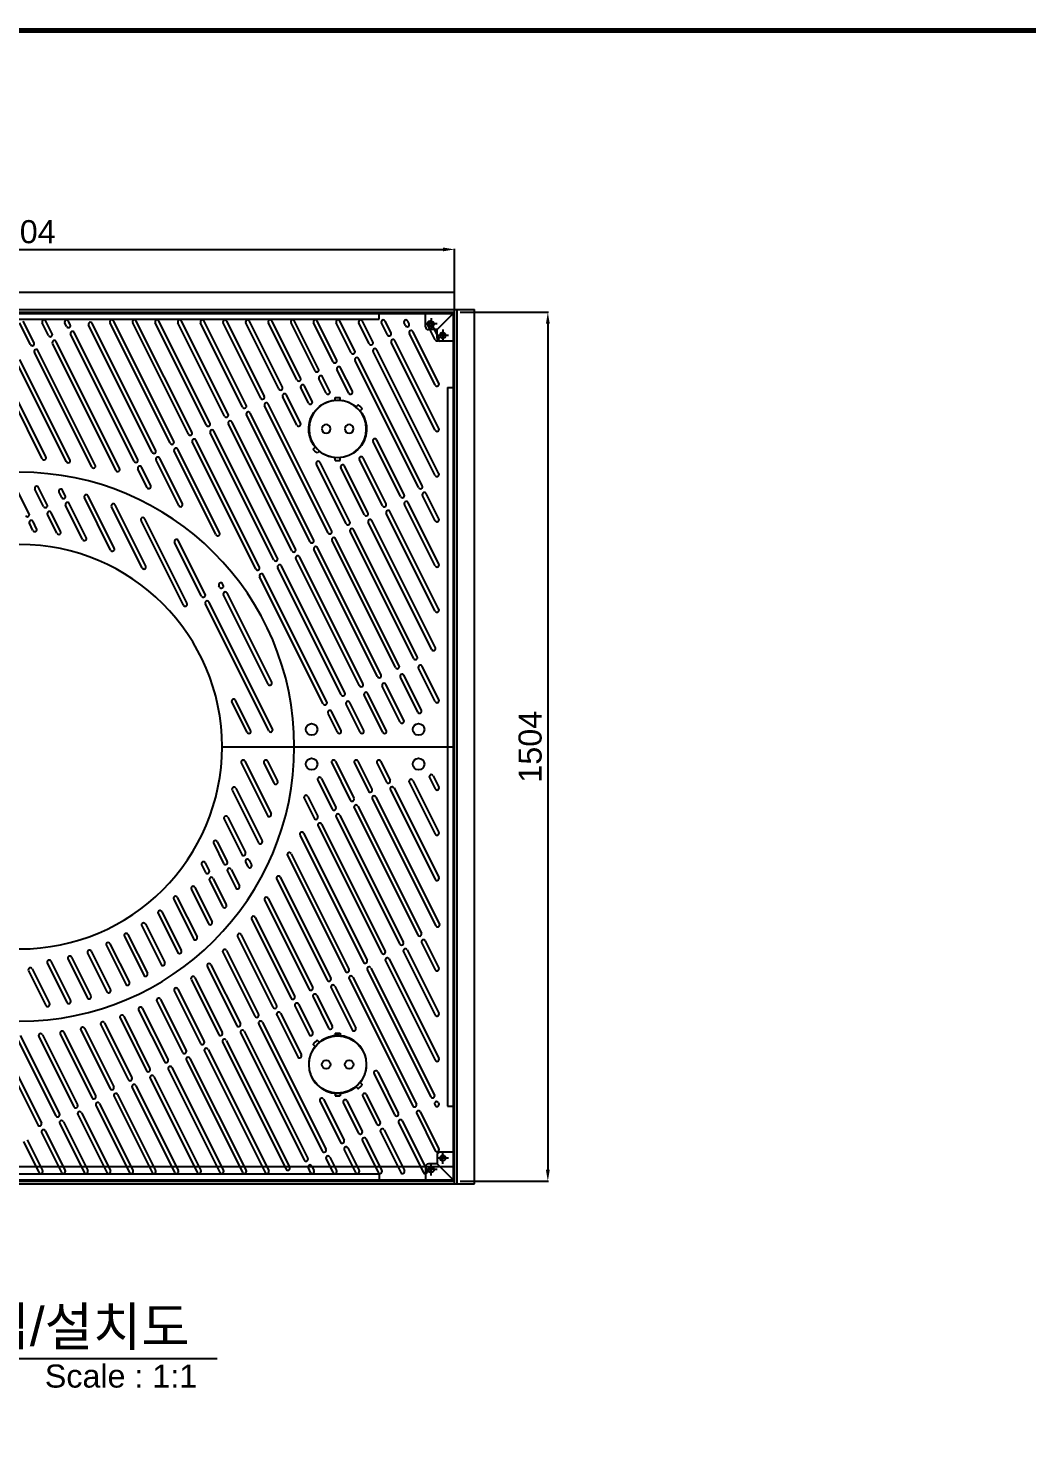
# Model space of a CAD drawing. Header units: millimetres. Extents: x 19555 to 26787, y -43327 to -38213.
# Drawn here: x 21201 to 22929, y -40806 to -38381 of the extents above; entities that cross this region are included whole.
import ezdxf
from ezdxf.enums import TextEntityAlignment as Align

# ---------------------------------------------------------------- set-up
doc = ezdxf.new("R2010")
doc.units = ezdxf.units.MM
for name, color, linetype in [('LAYOUT', 7, 'Continuous'), ('TEXT', 7, 'Continuous'), ('압연강', 40, 'Continuous')]:
    doc.layers.add(name, color=color, linetype=linetype)
doc.styles.get("Standard").update_dxf_attribs({"font": 'arial.ttf'})
doc.dimstyles.new('ISO-25', dxfattribs={"dimtxt": 40, "dimasz": 20, "dimexe": 1.25, "dimexo": 10, "dimgap": 10, "dimtad": 1, "dimdec": 0, "dimtxsty": 'Standard', "dimcen": 2.5, "dimclrd": 3, "dimclre": 3, "dimclrt": 3, "dimadec": 0, "dimazin": 0, "dimtfac": 1, "dimtdec": 0, "dimtmove": 0, "dimatfit": 3, "dimfxl": 1, "dimarcsym": 0})

# ---------------------------------------------------------------- blocks, each defined once
blk = doc.blocks.new('*D31')
at = {"color": 3, "lineweight": -2, "transparency": 16777216}
for p, q in [((20434.3, -38863), (20434.3, -38763)), ((20454.3, -38764.2), (21918.3, -38764.2)), ((21938.3, -38863), (21938.3, -38763))]:
    blk.add_line(p, q, dxfattribs=at)
at = {"color": 3, "transparency": 16777216}
for points in [[(20454.3, -38760.9), (20454.3, -38767.6), (20434.3, -38764.2)], [(21918.3, -38760.9), (21918.3, -38767.6), (21938.3, -38764.2)]]:
    blk.add_solid(points, dxfattribs=at)
at = {"layer": 'Defpoints', "color": 0, "transparency": 16777216}
for p in [(21938.3, -38764.2), (20434.3, -38873), (21938.3, -38873)]:
    blk.add_point(p, dxfattribs=at)
at = {"color": 3, "transparency": 16777216, "insert": (21186.3, -38733.8), "char_height": 40, "attachment_point": 5}
blk.add_mtext('1504', dxfattribs=at)
blk = doc.blocks.new('*D32')
at = {"color": 3, "lineweight": -2, "transparency": 16777216}
for p, q in [((21948.3, -38873), (22101.2, -38873)), ((22099.9, -38893), (22099.9, -40357)), ((21948.3, -40377), (22101.2, -40377))]:
    blk.add_line(p, q, dxfattribs=at)
at = {"color": 3, "transparency": 16777216}
for points in [[(22096.6, -38893), (22103.3, -38893), (22099.9, -38873)], [(22096.6, -40357), (22103.3, -40357), (22099.9, -40377)]]:
    blk.add_solid(points, dxfattribs=at)
at = {"layer": 'Defpoints', "color": 0, "transparency": 16777216}
for p in [(21938.3, -38873), (21938.3, -40377), (22099.9, -40377)]:
    blk.add_point(p, dxfattribs=at)
at = {"color": 3, "transparency": 16777216, "insert": (22069.5, -39625), "char_height": 40, "attachment_point": 5, "rotation": 90}
blk.add_mtext('1504', dxfattribs=at)
blk = doc.blocks.new('A$C2E731E15')
at = {"color": 1}
for p, q in [((-10, 0), (10, 0)), ((0, -10), (0, 10))]:
    blk.add_line(p, q, dxfattribs=at)
blk.add_circle((0, 0), 4.5)
at = {"color": 4}
blk.add_arc((0, 0), 5, 270, 180, dxfattribs=at)
blk = doc.blocks.new('AG1515')
for p, q in [((17231.1, -41542.2), (18731.1, -41542.2)), ((18731.1, -41542.2), (18731.1, -42292.2)), ((18331.1, -42292.2), (18731.1, -42292.2)), ((18731.1, -42292.2), (18731.1, -43042.2)), ((18731.1, -43042.2), (17231.1, -43042.2))]:
    blk.add_line(p, q)
for points in [[(18495.5, -41784.1, -0.045549), (18488.5, -41777), (18492.1, -41773.5, -0.904534), (18563.1, -41703.8), (18566.7, -41700.3, -0.045549), (18573.7, -41707.4), (18570.1, -41711, -0.904534), (18499.1, -41780.6)], [(18495.5, -42800.3, 0.045549), (18488.5, -42807.4), (18492.1, -42811, 0.904534), (18563.1, -42880.6), (18566.7, -42884.1, 0.045549), (18573.7, -42877), (18570.1, -42873.5, 0.904534), (18499.1, -42803.8)]]:
    blk.add_lwpolyline(points, format="xyb", close=True)
for centre in [(18486.1, -42262.2), (18671.1, -42262.2), (18486.1, -42322.2), (18671.1, -42322.2)]:
    blk.add_circle(centre, 10)
for radius, start, end in [(475, 0, 180), (350, 0, 180), (475, 180, 0), (350, 180, 0)]:
    blk.add_arc((17981.1, -42292.2), radius, start, end)
at = {"layer": '압연강'}
for p, q in [((17999.6, -41596.2), (17980.8, -41558.6)), ((18005.9, -41593.1), (17987.1, -41555.5)), ((18030.9, -41580.6), (18019.9, -41558.6)), ((18037.2, -41577.4), (18026.2, -41555.5)), ((18062.2, -41564.9), (18059.1, -41558.6)), ((18068.5, -41561.8), (18065.3, -41555.5)), ((18216.4, -41779.4), (18106.5, -41559.5)), ((18241.5, -41766.9), (18137.3, -41558.6)), ((18247.7, -41763.8), (18143.6, -41555.5)), ((18272.8, -41751.2), (18176.5, -41558.6)), ((18279.1, -41748.1), (18182.7, -41555.5)), ((18304.1, -41735.6), (18215.6, -41558.6)), ((18310.4, -41732.5), (18221.9, -41555.5)), ((18335.4, -41719.9), (18254.7, -41558.6)), ((18341.7, -41716.8), (18261, -41555.5)), ((18366.7, -41704.3), (18293.9, -41558.6)), ((18373, -41701.1), (18300.1, -41555.5)), ((18398, -41688.6), (18333, -41558.6)), ((18404.3, -41685.5), (18339.3, -41555.5)), ((18429.3, -41673), (18372.1, -41558.6)), ((18435.6, -41669.8), (18378.4, -41555.5)), ((18460.6, -41657.3), (18411.3, -41558.6)), ((18466.9, -41654.2), (18417.5, -41555.5)), ((18491.9, -41641.7), (18450.4, -41558.6)), ((18498.2, -41638.5), (18456.7, -41555.5)), ((18523.2, -41626), (18489.5, -41558.6)), ((18529.5, -41622.9), (18495.8, -41555.5)), ((18554.5, -41610.4), (18528.7, -41558.6)), ((18560.8, -41607.2), (18534.9, -41555.5)), ((18585.8, -41594.7), (18567.8, -41558.6)), ((18592.1, -41591.6), (18574, -41555.5)), ((18617.1, -41579.1), (18606.9, -41558.6)), ((18623.4, -41575.9), (18613.2, -41555.5)), ((18648.5, -41563.4), (18646, -41558.6)), ((18654.7, -41560.3), (18652.3, -41555.5)), ((18699.8, -41587.9), (18686.5, -41561.2)), ((18706.1, -41584.8), (18692.7, -41558)), ((18178.9, -41798.2), (18068.9, -41578.3)), ((18185.1, -41795.1), (18075.2, -41575.2)), ((18210.2, -41782.5), (18100.2, -41562.7)), ((18699.8, -41666.2), (18655.2, -41576.8)), ((18706.1, -41663.1), (18661.4, -41573.7)), ((18105.5, -41807.9), (18006.3, -41609.6)), ((18111.7, -41804.8), (18012.6, -41606.5)), ((18147.6, -41813.8), (18037.6, -41594)), ((18153.8, -41810.7), (18043.9, -41590.8)), ((18699.8, -41822.7), (18592.5, -41608.1)), ((18706.1, -41819.6), (18598.8, -41605)), ((18699.8, -41744.4), (18623.9, -41592.5)), ((18706.1, -41741.3), (18630.1, -41589.3)), ((18061.8, -41798.8), (17975, -41625.3)), ((18068, -41795.6), (17981.3, -41622.1)), ((18671.2, -41843.7), (18561.2, -41623.8)), ((18677.4, -41840.5), (18567.5, -41620.6)), ((18020.1, -41793.7), (17943.7, -41640.9)), ((18026.4, -41790.6), (17950, -41637.8)), ((18511.2, -41680.3), (18498.6, -41655.1)), ((18517.5, -41677.2), (18504.9, -41652)), ((18550.3, -41680.1), (18529.9, -41639.4)), ((18556.5, -41677), (18536.2, -41636.3)), ((18480.7, -41697.6), (18467.3, -41670.7)), ((18487, -41694.4), (18473.6, -41667.6)), ((18514.7, -41921.9), (18404.7, -41702)), ((18520.9, -41918.8), (18411, -41698.9)), ((18460.6, -41735.5), (18436, -41686.4)), ((18466.8, -41732.4), (18442.3, -41683.3)), ((18458.3, -41950.1), (18348.4, -41730.2)), ((18483.4, -41937.6), (18373.4, -41717.7)), ((18489.6, -41934.4), (18379.7, -41714.6)), ((18420.7, -41968.9), (18310.8, -41749)), ((18427, -41965.7), (18317.1, -41745.9)), ((18452, -41953.2), (18342.1, -41733.3)), ((18326.9, -41922), (18254.5, -41777.2)), ((18389.4, -41984.5), (18279.5, -41764.6)), ((18395.7, -41981.4), (18285.8, -41761.5)), ((18639.9, -41859.3), (18592.3, -41764.1)), ((18646.1, -41856.2), (18598.6, -41761)), ((18256.3, -41874.7), (18216.9, -41796)), ((18262.5, -41871.6), (18223.2, -41792.8)), ((18320.6, -41925.1), (18248.2, -41780.3)), ((18546, -41906.3), (18494.4, -41803.2)), ((18552.2, -41903.1), (18500.7, -41800)), ((18608.6, -41875), (18568.7, -41795.2)), ((18614.8, -41871.8), (18575, -41792.1)), ((18201.5, -41843.4), (18185.6, -41811.6)), ((18207.7, -41840.3), (18191.8, -41808.5)), ((18577.3, -41890.6), (18536.6, -41809.3)), ((18583.5, -41887.5), (18542.9, -41806.1)), ((17997.3, -41889), (17973.9, -41842.3)), ((18022.4, -41876.5), (18007.4, -41846.5)), ((18028.6, -41873.3), (18013.6, -41843.4)), ((18053.7, -41860.8), (18049, -41851.5)), ((18059.9, -41857.7), (18055.3, -41848.4)), ((18089.9, -41933.3), (18060.4, -41874.2)), ((18096.2, -41930.2), (18066.6, -41871.1)), ((18138.2, -41951.7), (18092.9, -41861.1)), ((18144.5, -41948.6), (18099.2, -41858)), ((18199.1, -41979.6), (18146.1, -41873.6)), ((18699.8, -41979.2), (18646.6, -41872.7)), ((18706.1, -41976.1), (18652.8, -41869.6)), ((18699.8, -41901), (18677.9, -41857.1)), ((18706.1, -41897.8), (18684.2, -41853.9)), ((18045.5, -41922.8), (18029.1, -41889.9)), ((18051.8, -41919.6), (18035.3, -41886.7)), ((18192.9, -41982.7), (18139.9, -41876.7)), ((18264.2, -42047.1), (18191, -41900.6)), ((18270.5, -42044), (18197.2, -41897.5)), ((18699.8, -42057.5), (18615.3, -41888.4)), ((18706.1, -42054.4), (18621.5, -41885.2)), ((18003.9, -41917.9), (17997.8, -41905.5)), ((18010.2, -41914.8), (18004, -41902.4)), ((18662.6, -42139.6), (18552.7, -41919.7)), ((18668.9, -42136.4), (18558.9, -41916.5)), ((18693.9, -42123.9), (18584, -41904)), ((18700.2, -42120.8), (18590.2, -41900.9)), ((18295.5, -42031.5), (18249, -41938.5)), ((18301.8, -42028.4), (18255.3, -41935.4)), ((18606.3, -42167.7), (18496.3, -41947.9)), ((18631.3, -42155.2), (18521.4, -41935.3)), ((18637.6, -42152.1), (18527.6, -41932.2)), ((18568.7, -42186.5), (18458.8, -41966.6)), ((18575, -42183.4), (18465, -41963.5)), ((18600, -42170.9), (18490.1, -41951)), ((18512.3, -42214.7), (18402.4, -41994.8)), ((18537.4, -42202.2), (18427.5, -41982.3)), ((18543.6, -42199), (18433.7, -41979.2)), ((18326.8, -42015.8), (18325.7, -42013.5)), ((18333.1, -42012.7), (18331.9, -42010.4)), ((18506.1, -42217.8), (18396.1, -41997.9)), ((18412.2, -42264.8), (18302.2, -42044.9)), ((18418.4, -42261.6), (18308.5, -42041.8)), ((18410.8, -42183.7), (18333.5, -42029.2)), ((18417, -42180.6), (18339.8, -42026.1)), ((18699.8, -42214), (18670.9, -42156.1)), ((18706.1, -42210.9), (18677.1, -42153)), ((18639.3, -42249.5), (18608.3, -42187.4)), ((18645.6, -42246.4), (18614.5, -42184.3)), ((18669.8, -42232.2), (18639.6, -42171.8)), ((18676.1, -42229.1), (18645.8, -42168.6)), ((18374.3, -42267.2), (18348, -42214.7)), ((18380.5, -42264.1), (18354.3, -42211.6)), ((18576.2, -42264.1), (18551.9, -42215.6)), ((18609, -42267.2), (18577, -42203.1)), ((18615.3, -42264.1), (18583.2, -42199.9)), ((18530.8, -42267.2), (18514.4, -42234.4)), ((18537, -42264.1), (18520.6, -42231.2)), ((18569.9, -42267.2), (18545.7, -42218.7)), ((18364.3, -42320.3), (18409.7, -42411.1)), ((18370.6, -42317.2), (18416, -42408)), ((18403.4, -42320.3), (18420.8, -42355.1)), ((18409.7, -42317.2), (18427.1, -42352)), ((18520.8, -42320.3), (18553, -42384.6)), ((18527.1, -42317.2), (18559.2, -42381.5)), ((18560, -42320.3), (18584.3, -42369)), ((18566.2, -42317.2), (18590.5, -42365.8)), ((18599.1, -42320.3), (18615.6, -42353.3)), ((18605.4, -42317.2), (18621.9, -42350.2)), ((18496.6, -42350.2), (18521.7, -42400.3)), ((18502.9, -42347.1), (18527.9, -42397.1)), ((18654.9, -42353.6), (18699.8, -42443.5)), ((18661.1, -42350.5), (18706.1, -42440.4)), ((18690, -42345.5), (18699.8, -42365.3)), ((18696.2, -42342.4), (18706.1, -42362.2)), ((18348.6, -42367.1), (18394.2, -42458.4)), ((18354.8, -42363.9), (18400.5, -42455.3)), ((18473.1, -42381.4), (18490.4, -42415.9)), ((18479.3, -42378.2), (18496.6, -42412.8)), ((18591, -42382.4), (18700.9, -42602.3)), ((18597.3, -42379.2), (18707.2, -42599.1)), ((18622.3, -42366.7), (18699.8, -42521.8)), ((18628.6, -42363.6), (18706.1, -42518.7)), ((18559.7, -42398), (18669.6, -42617.9)), ((18565.9, -42394.9), (18675.9, -42614.8)), ((18334.6, -42417.4), (18365.2, -42478.5)), ((18340.8, -42414.3), (18371.4, -42475.4)), ((18497.1, -42429.3), (18607, -42649.2)), ((18503.3, -42426.2), (18613.3, -42646.1)), ((18528.4, -42413.7), (18638.3, -42633.6)), ((18534.6, -42410.6), (18644.6, -42630.4)), ((18322.9, -42456.6), (18340.1, -42491.1)), ((18465.8, -42445), (18575.7, -42664.9)), ((18472, -42441.9), (18582, -42661.7)), ((18316.6, -42459.7), (18333.8, -42494.2)), ((18444.3, -42480.4), (18544.4, -42680.5)), ((18450.6, -42477.3), (18550.7, -42677.4)), ((18295.7, -42496.2), (18302.5, -42509.8)), ((18302, -42493.1), (18308.8, -42506.7)), ((18346.8, -42504.5), (18361.2, -42533.2)), ((18371.9, -42491.9), (18375.7, -42499.7)), ((18378.1, -42488.8), (18382, -42496.6)), ((18309.2, -42523.3), (18332.1, -42569)), ((18315.5, -42520.1), (18338.4, -42565.8)), ((18340.6, -42507.6), (18354.9, -42536.3)), ((18425.6, -42521.2), (18513.1, -42696.2)), ((18431.9, -42518), (18519.4, -42693)), ((18253.7, -42553), (18287.9, -42621.4)), ((18277.9, -42538.9), (18307.6, -42598.3)), ((18284.2, -42535.8), (18313.9, -42595.1)), ((18411, -42554.6), (18488.1, -42708.7)), ((18226.9, -42577.6), (18260.5, -42644.9)), ((18247.4, -42556.2), (18281.6, -42624.5)), ((18404.8, -42557.7), (18481.8, -42711.8)), ((18192.2, -42602.2), (18225.6, -42669)), ((18198.4, -42599), (18231.9, -42665.9)), ((18220.6, -42580.8), (18254.3, -42648.1)), ((18382.2, -42590.8), (18450.5, -42727.5)), ((18388.4, -42587.7), (18456.8, -42724.3)), ((18162.1, -42620.2), (18195.7, -42687.4)), ((18168.3, -42617.1), (18201.9, -42684.3)), ((18358, -42620.8), (18419.2, -42743.1)), ((18364.3, -42617.6), (18425.4, -42740)), ((18682.6, -42628.2), (18706.1, -42675.2)), ((18098.4, -42649.4), (18131.8, -42716.2)), ((18104.7, -42646.3), (18138.1, -42713.1)), ((18131, -42636.3), (18164.4, -42703.2)), ((18137.2, -42633.2), (18170.7, -42700)), ((18332.5, -42647.9), (18387.9, -42758.8)), ((18338.7, -42644.8), (18394.1, -42755.6)), ((18645, -42647), (18699.8, -42756.6)), ((18651.3, -42643.8), (18706.1, -42753.5)), ((18676.3, -42631.3), (18699.8, -42678.3)), ((18002.5, -42676.6), (18032.5, -42736.8)), ((18028.7, -42666.4), (18062.8, -42734.7)), ((18034.9, -42663.3), (18069.1, -42731.6)), ((18064.3, -42659.5), (18098, -42726.8)), ((18070.6, -42656.4), (18104.2, -42723.6)), ((18305.6, -42672.6), (18356.6, -42774.4)), ((18311.9, -42669.4), (18362.8, -42771.3)), ((18588.7, -42675.2), (18698.6, -42895)), ((18613.7, -42662.6), (18699.8, -42834.9)), ((18620, -42659.5), (18706.1, -42831.7)), ((17996.2, -42679.8), (18026.3, -42739.9)), ((18277.6, -42694.8), (18325.3, -42790.1)), ((18283.9, -42691.7), (18331.5, -42787)), ((18551.1, -42693.9), (18661.1, -42913.8)), ((18557.4, -42690.8), (18667.3, -42910.7)), ((18582.4, -42678.3), (18692.4, -42898.2)), ((18248.5, -42714.7), (18294, -42805.7)), ((18254.7, -42711.6), (18300.2, -42802.6)), ((18494.8, -42722.1), (18521.7, -42776)), ((18519.8, -42709.6), (18556.1, -42782.2)), ((18526.1, -42706.5), (18562.4, -42779.1)), ((18186.8, -42747.9), (18231.4, -42837)), ((18193.1, -42744.8), (18237.6, -42833.9)), ((18218.2, -42732.4), (18262.7, -42821.4)), ((18224.4, -42729.3), (18268.9, -42818.3)), ((18457.2, -42740.9), (18481.8, -42790.1)), ((18463.5, -42737.8), (18488.1, -42787)), ((18488.5, -42725.2), (18515.4, -42779.1)), ((18121.3, -42773.4), (18168.7, -42868.3)), ((18127.5, -42770.3), (18175, -42865.2)), ((18154.6, -42761.9), (18200.1, -42852.7)), ((18160.9, -42758.8), (18206.3, -42849.6)), ((18394.6, -42772.2), (18504.5, -42992.1)), ((18400.9, -42769.1), (18510.8, -42988.9)), ((18425.9, -42756.5), (18462, -42828.7)), ((18432.2, -42753.4), (18468.3, -42825.6)), ((17935.8, -42793.8), (18012.2, -42946.6)), ((17942.1, -42790.7), (18018.5, -42943.5)), ((17975.7, -42795.3), (18043.5, -42931)), ((17982, -42792.2), (18049.8, -42927.8)), ((18014.1, -42793.8), (18074.8, -42915.3)), ((18020.3, -42790.7), (18081.1, -42912.2)), ((18051.1, -42789.5), (18106.1, -42899.7)), ((18057.3, -42786.4), (18112.4, -42896.5)), ((18086.8, -42782.6), (18137.4, -42884)), ((18093, -42779.5), (18143.7, -42880.9)), ((18363.3, -42787.8), (18473.2, -43007.7)), ((18369.5, -42784.7), (18479.5, -43004.6)), ((18300.7, -42819.2), (18405.6, -43028.9)), ((18307, -42816.1), (18411.8, -43025.8)), ((18332, -42803.5), (18441.9, -43023.4)), ((18338.2, -42800.4), (18448.2, -43020.2)), ((18269.4, -42834.8), (18366.4, -43028.9)), ((18275.6, -42831.7), (18372.7, -43025.8)), ((18206.8, -42866.1), (18288.2, -43028.9)), ((18213, -42863), (18294.4, -43025.8)), ((18238.1, -42850.5), (18327.3, -43028.9)), ((18244.3, -42847.3), (18333.6, -43025.8)), ((18594.1, -42858.2), (18629.7, -42929.5)), ((18600.4, -42855), (18636, -42926.3)), ((18150.4, -42894.3), (18216.2, -43025.8)), ((18175.5, -42881.8), (18249, -43028.9)), ((18181.7, -42878.6), (18255.3, -43025.8)), ((18580.7, -42894), (18604.7, -42942)), ((18112.8, -42913.1), (18170.8, -43028.9)), ((18119.1, -42909.9), (18177, -43025.8)), ((18144.2, -42897.4), (18209.9, -43028.9)), ((18500.4, -42905.6), (18535.8, -42976.4)), ((18506.7, -42902.4), (18542.1, -42973.3)), ((18540.9, -42908.3), (18567.1, -42960.8)), ((18547.2, -42905.2), (18573.4, -42957.6)), ((18574.5, -42897.2), (18598.4, -42945.1)), ((18699.1, -42911.6), (18699.8, -42913.1)), ((18705.3, -42908.4), (18706.1, -42910)), ((18056.5, -42941.2), (18098.8, -43025.8)), ((18081.5, -42928.7), (18131.7, -43028.9)), ((18087.8, -42925.6), (18137.9, -43025.8)), ((18636.5, -42942.9), (18679.5, -43028.9)), ((18642.7, -42939.7), (18685.7, -43025.8)), ((18667.8, -42927.2), (18699.8, -42991.4)), ((18674, -42924.1), (18706.1, -42988.3)), ((18018.9, -42960), (18053.4, -43028.9)), ((18025.2, -42956.9), (18059.6, -43025.8)), ((18050.2, -42944.4), (18092.5, -43028.9)), ((18605.2, -42958.5), (18640.4, -43028.9)), ((18611.4, -42955.4), (18646.6, -43025.8)), ((17987.6, -42975.7), (18014.3, -43028.9)), ((17993.9, -42972.5), (18020.5, -43025.8)), ((18542.5, -42989.8), (18562.1, -43028.9)), ((18548.8, -42986.7), (18568.4, -43025.8)), ((18573.8, -42974.2), (18601.2, -43028.9)), ((18580.1, -42971.1), (18607.5, -43025.8)), ((18511.2, -43005.5), (18523, -43028.9)), ((18517.5, -43002.4), (18529.2, -43025.8)), ((18479.9, -43021.1), (18483.8, -43028.9)), ((18486.2, -43018), (18490.1, -43025.8))]:
    blk.add_line(p, q, dxfattribs=at)
for centre, start, end in [((18023.1, -41557), 26.5651, 206.5651), ((18062.2, -41557), 26.5651, 206.5651), ((18103.4, -41561.1), 26.5651, 206.5651), ((18140.5, -41557), 26.5651, 206.5651), ((18179.6, -41557), 26.5651, 206.5651), ((18218.7, -41557), 26.5651, 206.5651), ((18257.9, -41557), 26.5651, 206.5651), ((18297, -41557), 26.5651, 206.5651), ((18336.1, -41557), 26.5651, 206.5651), ((18375.3, -41557), 26.5651, 206.5651), ((18414.4, -41557), 26.5651, 206.5651), ((18453.5, -41557), 26.5651, 206.5651), ((18492.7, -41557), 26.5651, 206.5651), ((18531.8, -41557), 26.5651, 206.5651), ((18570.9, -41557), 26.5651, 206.5651), ((18610, -41557), 26.5651, 206.5651), ((18649.2, -41557), 26.5651, 206.5651), ((18651.6, -41561.8), 206.5651, 26.5651), ((18689.6, -41559.6), 26.5651, 206.5651), ((18034.1, -41579), 206.5651, 26.5651), ((18065.4, -41563.3), 206.5651, 26.5651), ((18072.1, -41576.8), 26.5651, 206.5651), ((18620.3, -41577.5), 206.5651, 26.5651), ((18658.3, -41575.3), 26.5651, 206.5651), ((18703, -41586.4), 206.5651, 26.5651), ((18002.8, -41594.6), 206.5651, 26.5651), ((18009.5, -41608.1), 26.5651, 206.5651), ((18040.8, -41592.4), 26.5651, 206.5651), ((18557.7, -41608.8), 206.5651, 26.5651), ((18589, -41593.1), 206.5651, 26.5651), ((18595.7, -41606.6), 26.5651, 206.5651), ((18627, -41590.9), 26.5651, 206.5651), ((18526.4, -41624.4), 206.5651, 26.5651), ((18564.4, -41622.2), 26.5651, 206.5651), ((18463.8, -41655.8), 206.5651, 26.5651), ((18495.1, -41640.1), 206.5651, 26.5651), ((18501.8, -41653.5), 26.5651, 206.5651), ((18533.1, -41637.9), 26.5651, 206.5651), ((18432.4, -41671.4), 206.5651, 26.5651), ((18439.2, -41684.8), 26.5651, 206.5651), ((18470.5, -41669.2), 26.5651, 206.5651), ((18514.4, -41678.7), 206.5651, 26.5651), ((18553.4, -41678.5), 206.5651, 26.5651), ((18703, -41664.6), 206.5651, 26.5651), ((18369.8, -41702.7), 206.5651, 26.5651), ((18401.1, -41687.1), 206.5651, 26.5651), ((18407.8, -41700.5), 26.5651, 206.5651), ((18483.9, -41696), 206.5651, 26.5651), ((18338.5, -41718.4), 206.5651, 26.5651), ((18345.2, -41731.8), 26.5651, 206.5651), ((18376.5, -41716.1), 26.5651, 206.5651), ((18275.9, -41749.7), 206.5651, 26.5651), ((18307.2, -41734), 206.5651, 26.5651), ((18313.9, -41747.4), 26.5651, 206.5651), ((18463.7, -41733.9), 206.5651, 26.5651), ((18703, -41742.9), 206.5651, 26.5651), ((18213.3, -41781), 206.5651, 26.5651), ((18244.6, -41765.3), 206.5651, 26.5651), ((18251.3, -41778.7), 26.5651, 206.5651), ((18282.6, -41763.1), 26.5651, 206.5651), ((18595.4, -41762.6), 26.5651, 206.5651), ((18023.2, -41792.2), 206.5651, 26.5651), ((18064.9, -41797.2), 206.5651, 26.5651), ((18182, -41796.6), 206.5651, 26.5651), ((18220, -41794.4), 26.5651, 206.5651), ((18497.5, -41801.6), 26.5651, 206.5651), ((18571.8, -41793.7), 26.5651, 206.5651), ((18108.6, -41806.4), 206.5651, 26.5651), ((18150.7, -41812.3), 206.5651, 26.5651), ((18188.7, -41810), 26.5651, 206.5651), ((18539.7, -41807.7), 26.5651, 206.5651), ((18703, -41821.1), 206.5651, 26.5651), ((18010.5, -41844.9), 26.5651, 206.5651), ((18052.1, -41849.9), 26.5651, 206.5651), ((18204.6, -41841.8), 206.5651, 26.5651), ((18674.3, -41842.1), 206.5651, 26.5651), ((18681, -41855.5), 26.5651, 206.5651), ((18025.5, -41874.9), 206.5651, 26.5651), ((18056.8, -41859.2), 206.5651, 26.5651), ((18063.5, -41872.7), 26.5651, 206.5651), ((18096.1, -41859.5), 26.5651, 206.5651), ((18143, -41875.1), 26.5651, 206.5651), ((18259.4, -41873.2), 206.5651, 26.5651), ((18611.7, -41873.4), 206.5651, 26.5651), ((18643, -41857.7), 206.5651, 26.5651), ((18649.7, -41871.2), 26.5651, 206.5651), ((17994.2, -41890.5), 206.5651, 26.5651), ((18000.9, -41904), 26.5651, 206.5651), ((18032.2, -41888.3), 26.5651, 206.5651), ((18194.1, -41899.1), 26.5651, 206.5651), ((18580.4, -41889), 206.5651, 26.5651), ((18587.1, -41902.5), 26.5651, 206.5651), ((18618.4, -41886.8), 26.5651, 206.5651), ((18703, -41899.4), 206.5651, 26.5651), ((18007.1, -41916.3), 206.5651, 26.5651), ((18048.6, -41921.2), 206.5651, 26.5651), ((18323.7, -41923.6), 206.5651, 26.5651), ((18517.8, -41920.4), 206.5651, 26.5651), ((18549.1, -41904.7), 206.5651, 26.5651), ((18555.8, -41918.1), 26.5651, 206.5651), ((18093.1, -41931.8), 206.5651, 26.5651), ((18141.4, -41950.2), 206.5651, 26.5651), ((18252.2, -41937), 26.5651, 206.5651), ((18486.5, -41936), 206.5651, 26.5651), ((18493.2, -41949.4), 26.5651, 206.5651), ((18524.5, -41933.8), 26.5651, 206.5651), ((18423.9, -41967.3), 206.5651, 26.5651), ((18455.2, -41951.7), 206.5651, 26.5651), ((18461.9, -41965.1), 26.5651, 206.5651), ((18196, -41981.2), 206.5651, 26.5651), ((18392.6, -41983), 206.5651, 26.5651), ((18399.3, -41996.4), 26.5651, 206.5651), ((18430.6, -41980.7), 26.5651, 206.5651), ((18703, -41977.7), 206.5651, 26.5651), ((18328.8, -42012), 26.5651, 206.5651), ((18330, -42014.3), 206.5651, 26.5651), ((18267.3, -42045.6), 206.5651, 26.5651), ((18298.7, -42029.9), 206.5651, 26.5651), ((18305.4, -42043.3), 26.5651, 206.5651), ((18336.7, -42027.7), 26.5651, 206.5651), ((18703, -42055.9), 206.5651, 26.5651), ((18665.7, -42138), 206.5651, 26.5651), ((18697, -42122.3), 206.5651, 26.5651), ((18634.4, -42153.6), 206.5651, 26.5651), ((18642.7, -42170.2), 26.5651, 206.5651), ((18674, -42154.5), 26.5651, 206.5651), ((18413.9, -42182.2), 206.5651, 26.5651), ((18571.8, -42184.9), 206.5651, 26.5651), ((18603.1, -42169.3), 206.5651, 26.5651), ((18611.4, -42185.8), 26.5651, 206.5651), ((18351.1, -42213.2), 26.5651, 206.5651), ((18509.2, -42216.3), 206.5651, 26.5651), ((18540.5, -42200.6), 206.5651, 26.5651), ((18548.8, -42217.1), 26.5651, 206.5651), ((18580.1, -42201.5), 26.5651, 206.5651), ((18703, -42212.5), 206.5651, 26.5651), ((18517.5, -42232.8), 26.5651, 206.5651), ((18672.9, -42230.7), 206.5651, 26.5651), ((18377.4, -42265.6), 206.5651, 26.5651), ((18415.3, -42263.2), 206.5651, 26.5651), ((18533.9, -42265.6), 206.5651, 26.5651), ((18573, -42265.6), 206.5651, 26.5651), ((18612.2, -42265.6), 206.5651, 26.5651), ((18642.5, -42248), 206.5651, 26.5651), ((18367.4, -42318.8), 26.5651, 206.5651), ((18406.6, -42318.8), 26.5651, 206.5651), ((18524, -42318.8), 26.5651, 206.5651), ((18563.1, -42318.8), 26.5651, 206.5651), ((18602.2, -42318.8), 26.5651, 206.5651), ((18424, -42353.6), 206.5651, 26.5651), ((18499.8, -42348.6), 26.5651, 206.5651), ((18618.7, -42351.7), 206.5651, 26.5651), ((18658, -42352.1), 26.5651, 206.5651), ((18693.1, -42344), 26.5651, 206.5651), ((18351.7, -42365.5), 26.5651, 206.5651), ((18476.2, -42379.8), 26.5651, 206.5651), ((18556.1, -42383.1), 206.5651, 26.5651), ((18587.4, -42367.4), 206.5651, 26.5651), ((18594.1, -42380.8), 26.5651, 206.5651), ((18625.4, -42365.2), 26.5651, 206.5651), ((18703, -42363.7), 206.5651, 26.5651), ((18412.8, -42409.5), 206.5651, 26.5651), ((18524.8, -42398.7), 206.5651, 26.5651), ((18531.5, -42412.1), 26.5651, 206.5651), ((18562.8, -42396.5), 26.5651, 206.5651), ((18337.7, -42415.8), 26.5651, 206.5651), ((18493.5, -42414.4), 206.5651, 26.5651), ((18500.2, -42427.8), 26.5651, 206.5651), ((18319.7, -42458.1), 26.5651, 206.5651), ((18397.4, -42456.9), 206.5651, 26.5651), ((18468.9, -42443.4), 26.5651, 206.5651), ((18703, -42442), 206.5651, 26.5651), ((18368.3, -42477), 206.5651, 26.5651), ((18447.5, -42478.8), 26.5651, 206.5651), ((18298.9, -42494.7), 26.5651, 206.5651), ((18305.7, -42508.3), 206.5651, 26.5651), ((18337, -42492.6), 206.5651, 26.5651), ((18343.7, -42506), 26.5651, 206.5651), ((18375, -42490.4), 26.5651, 206.5651), ((18378.9, -42498.2), 206.5651, 26.5651), ((18312.4, -42521.7), 26.5651, 206.5651), ((18428.7, -42519.6), 26.5651, 206.5651), ((18703, -42520.2), 206.5651, 26.5651), ((18250.6, -42554.6), 26.5651, 206.5651), ((18281.1, -42537.3), 26.5651, 206.5651), ((18358, -42534.7), 206.5651, 26.5651), ((18407.9, -42556.2), 26.5651, 206.5651), ((18223.7, -42579.2), 26.5651, 206.5651), ((18335.2, -42567.4), 206.5651, 26.5651), ((18195.3, -42600.6), 26.5651, 206.5651), ((18310.7, -42596.7), 206.5651, 26.5651), ((18385.3, -42589.2), 26.5651, 206.5651), ((18704.1, -42600.7), 206.5651, 26.5651), ((18165.2, -42618.7), 26.5651, 206.5651), ((18284.8, -42623), 206.5651, 26.5651), ((18361.1, -42619.2), 26.5651, 206.5651), ((18672.8, -42616.3), 206.5651, 26.5651), ((18679.5, -42629.8), 26.5651, 206.5651), ((18101.5, -42647.8), 26.5651, 206.5651), ((18134.1, -42634.7), 26.5651, 206.5651), ((18257.4, -42646.5), 206.5651, 26.5651), ((18335.6, -42646.4), 26.5651, 206.5651), ((18610.1, -42647.6), 206.5651, 26.5651), ((18641.5, -42632), 206.5651, 26.5651), ((18648.2, -42645.4), 26.5651, 206.5651), ((17999.3, -42678.2), 26.5651, 206.5651), ((18031.8, -42664.9), 26.5651, 206.5651), ((18067.5, -42657.9), 26.5651, 206.5651), ((18228.7, -42667.4), 206.5651, 26.5651), ((18308.8, -42671), 26.5651, 206.5651), ((18578.8, -42663.3), 206.5651, 26.5651), ((18585.6, -42676.7), 26.5651, 206.5651), ((18616.9, -42661.1), 26.5651, 206.5651), ((18703, -42676.8), 206.5651, 26.5651), ((18167.6, -42701.6), 206.5651, 26.5651), ((18198.8, -42685.9), 206.5651, 26.5651), ((18280.8, -42693.2), 26.5651, 206.5651), ((18516.2, -42694.6), 206.5651, 26.5651), ((18547.5, -42679), 206.5651, 26.5651), ((18554.2, -42692.4), 26.5651, 206.5651), ((18101.1, -42725.2), 206.5651, 26.5651), ((18134.9, -42714.6), 206.5651, 26.5651), ((18251.6, -42713.2), 26.5651, 206.5651), ((18453.6, -42725.9), 206.5651, 26.5651), ((18484.9, -42710.3), 206.5651, 26.5651), ((18491.6, -42723.7), 26.5651, 206.5651), ((18522.9, -42708), 26.5651, 206.5651), ((18029.4, -42738.4), 206.5651, 26.5651), ((18065.9, -42733.2), 206.5651, 26.5651), ((18189.9, -42746.4), 26.5651, 206.5651), ((18221.3, -42730.9), 26.5651, 206.5651), ((18422.3, -42741.6), 206.5651, 26.5651), ((18460.3, -42739.3), 26.5651, 206.5651), ((18124.4, -42771.8), 26.5651, 206.5651), ((18157.8, -42760.3), 26.5651, 206.5651), ((18359.7, -42772.9), 206.5651, 26.5651), ((18391, -42757.2), 206.5651, 26.5651), ((18397.7, -42770.6), 26.5651, 206.5651), ((18429, -42755), 26.5651, 206.5651), ((18703, -42755), 206.5651, 26.5651), ((18017.2, -42792.2), 26.5651, 206.5651), ((18054.2, -42787.9), 26.5651, 206.5651), ((18089.9, -42781.1), 26.5651, 206.5651), ((18328.4, -42788.5), 206.5651, 26.5651), ((18366.4, -42786.3), 26.5651, 206.5651), ((18484.9, -42788.6), 206.5651, 26.5651), ((18518.6, -42777.6), 206.5651, 26.5651), ((18559.3, -42780.6), 206.5651, 26.5651), ((18265.8, -42819.8), 206.5651, 26.5651), ((18297.1, -42804.2), 206.5651, 26.5651), ((18303.8, -42817.6), 26.5651, 206.5651), ((18335.1, -42801.9), 26.5651, 206.5651), ((18234.5, -42835.5), 206.5651, 26.5651), ((18241.2, -42848.9), 26.5651, 206.5651), ((18272.5, -42833.2), 26.5651, 206.5651), ((18465.1, -42827.2), 206.5651, 26.5651), ((18703, -42833.3), 206.5651, 26.5651), ((18171.9, -42866.8), 206.5651, 26.5651), ((18203.2, -42851.1), 206.5651, 26.5651), ((18209.9, -42864.5), 26.5651, 206.5651), ((18597.2, -42856.6), 26.5651, 206.5651), ((18140.6, -42882.4), 206.5651, 26.5651), ((18147.3, -42895.9), 26.5651, 206.5651), ((18178.6, -42880.2), 26.5651, 206.5651), ((18577.6, -42895.6), 26.5651, 206.5651), ((18078, -42913.7), 206.5651, 26.5651), ((18109.3, -42898.1), 206.5651, 26.5651), ((18116, -42911.5), 26.5651, 206.5651), ((18503.5, -42904), 26.5651, 206.5651), ((18544, -42906.7), 26.5651, 206.5651), ((18664.2, -42912.2), 206.5651, 26.5651), ((18695.5, -42896.6), 206.5651, 26.5651), ((18702.2, -42910), 26.5651, 206.5651), ((18703, -42911.6), 206.5651, 26.5651), ((18046.7, -42929.4), 206.5651, 26.5651), ((18053.4, -42942.8), 26.5651, 206.5651), ((18084.7, -42927.2), 26.5651, 206.5651), ((18601.6, -42943.5), 206.5651, 26.5651), ((18632.9, -42927.9), 206.5651, 26.5651), ((18639.6, -42941.3), 26.5651, 206.5651), ((18670.9, -42925.7), 26.5651, 206.5651), ((18015.4, -42945), 206.5651, 26.5651), ((18022.1, -42958.5), 26.5651, 206.5651), ((18570.3, -42959.2), 206.5651, 26.5651), ((18608.3, -42957), 26.5651, 206.5651), ((18507.7, -42990.5), 206.5651, 26.5651), ((18539, -42974.9), 206.5651, 26.5651), ((18545.7, -42988.3), 26.5651, 206.5651), ((18577, -42972.6), 26.5651, 206.5651), ((18703, -42989.8), 206.5651, 26.5651), ((18476.4, -43006.2), 206.5651, 26.5651), ((18483.1, -43019.6), 26.5651, 206.5651), ((18514.4, -43003.9), 26.5651, 206.5651), ((18017.4, -43027.4), 206.5651, 26.5651), ((18056.5, -43027.4), 206.5651, 26.5651), ((18095.6, -43027.4), 206.5651, 26.5651), ((18134.8, -43027.4), 206.5651, 26.5651), ((18173.9, -43027.4), 206.5651, 26.5651), ((18213, -43027.4), 206.5651, 26.5651), ((18252.2, -43027.4), 206.5651, 26.5651), ((18291.3, -43027.4), 206.5651, 26.5651), ((18330.4, -43027.4), 206.5651, 26.5651), ((18369.6, -43027.4), 206.5651, 26.5651), ((18408.7, -43027.4), 206.5651, 26.5651), ((18445, -43021.8), 206.5651, 26.5651), ((18487, -43027.4), 206.5651, 26.5651), ((18526.1, -43027.4), 206.5651, 26.5651), ((18565.2, -43027.4), 206.5651, 26.5651), ((18604.4, -43027.4), 206.5651, 26.5651), ((18643.5, -43027.4), 206.5651, 26.5651), ((18682.6, -43027.4), 206.5651, 26.5651)]:
    blk.add_arc(centre, 3.5, start, end, dxfattribs=at)
blk = doc.blocks.new('A$C6562381F')
for p, q in [((4.5, 54.5), (-4.5, 54.5)), ((-4.5, 49.3), (-4.5, 54.5)), ((4.5, 49.3), (4.5, 54.5)), ((-4.5, -54.5), (-4.5, -49.3)), ((4.5, -54.5), (-4.5, -54.5)), ((4.5, -54.5), (4.5, -49.3))]:
    blk.add_line(p, q)
for centre, radius in [((0, 0), 49.5), ((-20, 0), 7.5), ((20, 0), 7.5)]:
    blk.add_circle(centre, radius)

msp = doc.modelspace()

# ---------------------------------------------------------------- linework, layer by layer
for p, q in [((20434.3, -38838.5), (21938.3, -38838.5)), ((21938.3, -40381.5), (21938.3, -38838.5)), ((20399.8, -38868.5), (21972.8, -38868.5)), ((21942.8, -40381.5), (21942.8, -38868.5)), ((21972.8, -40381.5), (21972.8, -38868.5)), ((20434.3, -38873), (21938.3, -38873)), ((20564.3, -38885), (21808.3, -38885)), ((21808.3, -38885), (21808.3, -38873)), ((21888.3, -38898), (21888.3, -38873)), ((21938.3, -38873), (21908.3, -38903)), ((21908.3, -38903), (21893.3, -38903)), ((21908.3, -38918), (21908.3, -38903)), ((21938.3, -38923), (21913.3, -38923)), ((21926.3, -39003), (21926.3, -40247)), ((21926.3, -39003), (21938.3, -39003)), ((21926.3, -40247), (21938.3, -40247)), ((21908.3, -40347), (21893.3, -40347)), ((21908.3, -40332), (21908.3, -40347)), ((21938.3, -40377), (21908.3, -40347)), ((21938.3, -40327), (21913.3, -40327)), ((20434.3, -40351.5), (21938.3, -40351.5)), ((21808.3, -40365), (20564.3, -40365)), ((21808.3, -40365), (21808.3, -40377)), ((21888.3, -40352), (21888.3, -40377)), ((20399.8, -40381.5), (21972.8, -40381.5)), ((20434.3, -40377), (21938.3, -40377)), ((21527.8, -40684.7), (20808.1, -40684.7))]:
    msp.add_line(p, q)
for centre, start, end in [((21893.3, -38898), 180, 270), ((21913.3, -38918), 180, 270), ((21893.3, -40352), 90, 180), ((21913.3, -40332), 90, 180)]:
    msp.add_arc(centre, 5, start, end)
at = {"layer": 'LAYOUT', "const_width": 8.61}
msp.add_lwpolyline([(19727.6, -43154.7), (26614.8, -43154.7), (26614.8, -38385.3), (19727.6, -38385.3)], close=True, dxfattribs=at)

# ---------------------------------------------------------------- block references
msp.add_blockref('AG1515', (3205.2, 2667.2))
for name, p, rotation in [('A$C2E731E15', (21898.3, -38893), 180), ('A$C2E731E15', (21918.3, -38913), 180), ('A$C6562381F', (21736.3, -40175), 180), ('A$C2E731E15', (21898.3, -40357), 90), ('A$C2E731E15', (21918.3, -40337), 90)]:
    msp.add_blockref(name, p, dxfattribs=dict(rotation=rotation))
at = {"xscale": -1}
msp.add_blockref('A$C6562381F', (21736.3, -39075), dxfattribs=at)

# ---------------------------------------------------------------- texts
at = {"layer": 'TEXT'}
msp.add_text('조립/설치도', height=66.55, dxfattribs=at).set_placement((21258.3, -40661.8), align=Align.CENTER)
msp.add_text('Scale : 1:1', height=39.93, dxfattribs=at).set_placement((21229.7, -40734.2))

# ---------------------------------------------------------------- dimensions: what is measured, and where the dimension line sits
dim = msp.add_linear_dim(base=(21938.3, -38764.2), p1=(20434.3, -38873), p2=(21938.3, -38873), dimstyle='ISO-25')
dim.commit()
dim.dimension.update_dxf_attribs({"geometry": '*D31', "text_midpoint": (21186.3, -38733.8)})
dim = msp.add_linear_dim(base=(22099.9, -40377), p1=(21938.3, -38873), p2=(21938.3, -40377), angle=90, dimstyle='ISO-25')
dim.commit()
dim.dimension.update_dxf_attribs({"geometry": '*D32', "text_midpoint": (22069.5, -39625)})

doc.saveas('drawing.dxf')
